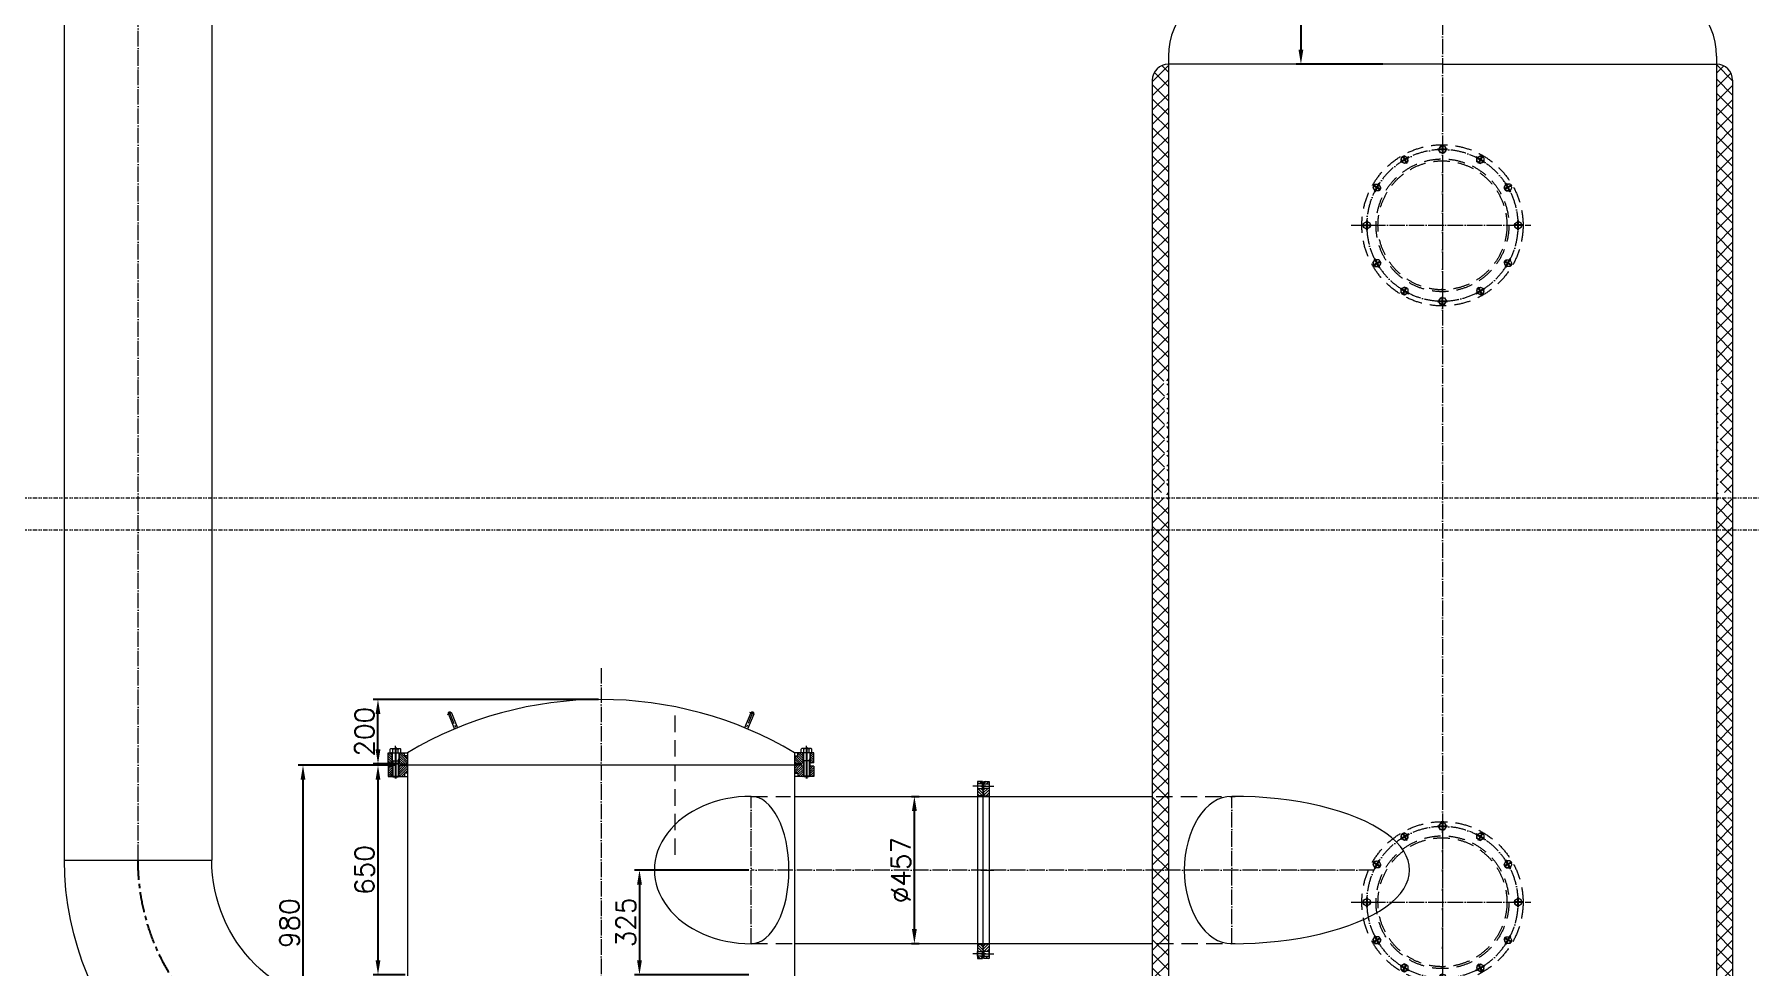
# Model space of a CAD drawing. Header units: millimetres. Extents: x 12181 to 44419, y -180123 to -157321.
# Drawn here: x 29064 to 34384, y -164094 to -161201 of the extents above; entities that cross this region are included whole.
import ezdxf

# ---------------------------------------------------------------- set-up
doc = ezdxf.new("R2010")
doc.units = ezdxf.units.MM
doc.header["$LTSCALE"] = 2
doc.header["$MEASUREMENT"] = 0
for name, pattern in [('ACAD_ISO04W100', [30, 24, -3, 0, -3]), ('CENTER', [50.8, 31.75, -6.35, 6.35, -6.35]), ('CENTER2', [28.575, 19.05, -3.175, 3.175, -3.175]), ('DASHEDX2', [38.1, 25.4, -12.7]), ('DIVIDE2', [15.875, 6.35, -3.175, 0, -3.175, 0, -3.175])]:
    doc.linetypes.add(name, pattern=pattern)
doc.layers.get('0').update_dxf_attribs({"lineweight": 20})
for name, color, linetype, lineweight in [('1', 1, 'Continuous', 9), ('中心线', 1, 'CENTER2', 13), ('中心线层', 1, 'ACAD_ISO04W100', 9), ('剖面线层', 4, 'Continuous', 9), ('尺寸线层', 3, 'Continuous', 13), ('细实线', 8, 'Continuous', 13), ('虚线', 142, 'DASHEDX2', 13)]:
    doc.layers.add(name, color=color, linetype=linetype, lineweight=lineweight)
doc.layers.add('3', color=3, linetype='CENTER')
doc.styles.get("Standard").update_dxf_attribs({"font": 'txt.shx', "bigfont": 'hztxt.shx'})
doc.dimstyles.new('总装图', dxfattribs={"dimscale": 1.5, "dimtxt": 40, "dimasz": 30, "dimexe": 10, "dimexo": 5, "dimgap": 8, "dimtad": 1, "dimdec": 0, "dimtxsty": 'Standard', "dimcen": 2.5, "dimadec": 0, "dimazin": 0, "dimtfac": 1, "dimtdec": 0, "dimtmove": 0, "dimatfit": 3, "dimfxl": 1, "dimarcsym": 0})

# ---------------------------------------------------------------- blocks, each defined once
blk = doc.blocks.new('*D2230')
at = {"layer": 'Defpoints', "color": 0}
for p in [(31287.3, -163794), (30940.7, -164119), (31287.3, -164119)]:
    blk.add_point(p, dxfattribs=at)
at = {"layer": '尺寸线层', "color": 0, "lineweight": -2}
for p, q in [((31279.8, -163794), (30925.7, -163794)), ((30940.7, -163839), (30940.7, -164074)), ((31279.8, -164119), (30925.7, -164119))]:
    blk.add_line(p, q, dxfattribs=at)
at = {"layer": '尺寸线层', "color": 0}
for points in [[(30933.2, -163839), (30948.2, -163839), (30940.7, -163794)], [(30933.2, -164074), (30948.2, -164074), (30940.7, -164119)]]:
    blk.add_solid(points, dxfattribs=at)
at = {"layer": '尺寸线层', "color": 0, "insert": (30898.7, -163956.5), "char_height": 60, "attachment_point": 5, "rotation": 90}
blk.add_mtext('325', dxfattribs=at)
blk = doc.blocks.new('*D2299')
at = {"layer": 'Defpoints', "color": 0}
for p in [(30129.6, -163265), (30821.5, -163265), (30199.5, -163465)]:
    blk.add_point(p, dxfattribs=at)
at = {"layer": '尺寸线层', "color": 0, "lineweight": -2}
for p, q in [((30814, -163265), (30114.6, -163265)), ((30129.6, -163420), (30129.6, -163310)), ((30192, -163465), (30114.6, -163465))]:
    blk.add_line(p, q, dxfattribs=at)
at = {"layer": '尺寸线层', "color": 0}
for points in [[(30122.1, -163310), (30137.1, -163310), (30129.6, -163265)], [(30122.1, -163420), (30137.1, -163420), (30129.6, -163465)]]:
    blk.add_solid(points, dxfattribs=at)
at = {"layer": '尺寸线层', "color": 0, "insert": (30087.6, -163365), "char_height": 60, "attachment_point": 5, "rotation": 90}
blk.add_mtext('200', dxfattribs=at)
blk = doc.blocks.new('*D2303')
at = {"layer": 'Defpoints', "color": 0}
for p in [(30192, -163469), (30129.6, -164119), (30221.5, -164119)]:
    blk.add_point(p, dxfattribs=at)
at = {"layer": '尺寸线层', "color": 0, "lineweight": -2}
for p, q in [((30184.5, -163469), (30114.6, -163469)), ((30129.6, -163514), (30129.6, -164074)), ((30214, -164119), (30114.6, -164119))]:
    blk.add_line(p, q, dxfattribs=at)
at = {"layer": '尺寸线层', "color": 0}
for points in [[(30122.1, -163514), (30137.1, -163514), (30129.6, -163469)], [(30122.1, -164074), (30137.1, -164074), (30129.6, -164119)]]:
    blk.add_solid(points, dxfattribs=at)
at = {"layer": '尺寸线层', "color": 0, "insert": (30087.6, -163794), "char_height": 60, "attachment_point": 5, "rotation": 90}
blk.add_mtext('650', dxfattribs=at)
blk = doc.blocks.new('*U1947', base_point=(-70.7, 734.2))
at = {"color": 7}
for p, q in [((-81.9, 750.7), (-83.2, 748.5)), ((-83.2, 748.5), (-83.2, 719.9)), ((-70.7, 750.7), (-81.9, 750.7)), ((-70.7, 750.7), (-70.7, 717.7)), ((-81.9, 717.7), (-83.2, 719.9)), ((-70.7, 742.4), (-81.9, 742.4)), ((-70.7, 726), (-81.9, 726)), ((-70.7, 717.7), (-81.9, 717.7)), ((-70.7, 744.2), (1.8, 744.2)), ((-70.7, 734.2), (-70.7, 734.2)), ((-70.7, 734.2), (-70.7, 734.2)), ((-70.7, 734.2), (-70.7, 734.2)), ((-70.7, 724.2), (1.8, 724.2)), ((-45.7, 744.2), (-45.7, 724.2)), ((1.8, 744.2), (1.8, 724.2)), ((1.8, 744.2), (4.3, 741.7)), ((4.3, 726.7), (1.8, 724.2)), ((4.3, 741.7), (4.3, 726.7))]:
    blk.add_line(p, q, dxfattribs=at)
for centre, radius, start, end in [((-75.9, 746.6), 7.29, 154.3843, 214.3843), ((-55.9, 734.2), 27.3, 162.412, 197.588), ((-75.9, 721.9), 7.29, 145.6157, 205.6157)]:
    blk.add_arc(centre, radius, start, end, dxfattribs=at)
at = {"layer": '1', "color": 1}
for p, q in [((-45.7, 742.2), (-51.2, 744.2)), ((-45.7, 726.2), (-51.2, 724.2)), ((-45.7, 742.2), (3.8, 742.2)), ((-45.7, 726.2), (3.8, 726.2))]:
    blk.add_line(p, q, dxfattribs=at)
at = {"layer": '3', "color": 3, "ltscale": 2}
blk.add_line((-88.2, 734.2), (9.3, 734.2), dxfattribs=at)
blk = doc.blocks.new('*D2213')
at = {"layer": 'Defpoints', "color": 0}
for p in [(31776.5, -163565.5), (31793.5, -163565.5), (31776.5, -164022.5)]:
    blk.add_point(p, dxfattribs=at)
at = {"layer": '尺寸线层', "color": 0, "lineweight": -2}
for p, q in [((31784, -163565.5), (31808.5, -163565.5)), ((31793.5, -163977.5), (31793.5, -163610.5)), ((31784, -164022.5), (31808.5, -164022.5))]:
    blk.add_line(p, q, dxfattribs=at)
at = {"layer": '尺寸线层', "color": 0}
for points in [[(31786, -163610.5), (31801, -163610.5), (31793.5, -163565.5)], [(31786, -163977.5), (31801, -163977.5), (31793.5, -164022.5)]]:
    blk.add_solid(points, dxfattribs=at)
at = {"layer": '尺寸线层', "color": 0, "insert": (31751.5, -163794), "char_height": 60, "attachment_point": 5, "rotation": 90}
blk.add_mtext('%%c457', dxfattribs=at)
blk = doc.blocks.new('A$C54754582')
at = {"layer": '剖面线层'}
h = blk.add_hatch(dxfattribs=at)
h.set_pattern_fill('ANSI31', color=256, scale=2, style=0)
h.set_pattern_definition([(45, (-468.4355, -341.444), (-4.49013, 4.49013), [])])
h.paths.add_polyline_path([(237, 16.5), (235.5, 18), (230, 18), (230, 0), (253, 0), (253, 16), (251, 18), (247.4, 18), (245.5, 18), (244, 16.5), (242.5, 18), (238.5, 18)])
h.paths.add_polyline_path([(275, 16), (267, 16), (267, 0), (275, 0)])
h.paths.add_polyline_path([(-237, 16.5), (-238.5, 18), (-242.5, 18), (-244, 16.5), (-245.5, 18), (-251, 18), (-253, 16), (-253, 0), (-230, 0), (-230, 18), (-233.6, 18), (-235.5, 18)])
h.paths.add_polyline_path([(-267, 16), (-275, 16), (-275, 0), (-267, 0)])
for p, q in [((-260, 0), (260, 0)), ((-253, 16), (-251, 18)), ((-245.5, 18), (-244, 18)), ((-245.5, 18), (-244, 16.5)), ((-244, 18), (-242.5, 18)), ((-244, 16.5), (-242.5, 18)), ((-238.5, 18), (-237, 18)), ((-238.5, 18), (-237, 16.5)), ((-237, 18), (-235.5, 18)), ((-237, 16.5), (-235.5, 18)), ((247.4, 18), (-233.6, 18)), ((237, 18), (235.5, 18)), ((237, 16.5), (235.5, 18)), ((238.5, 18), (237, 18)), ((238.5, 18), (237, 16.5)), ((244, 18), (242.5, 18)), ((244, 16.5), (242.5, 18)), ((245.5, 18), (244, 18)), ((245.5, 18), (244, 16.5)), ((251, 18), (247.4, 18)), ((253, 16), (251, 18))]:
    blk.add_line(p, q)
for points in [[(-253, 16), (-275, 16), (-275, 0), (275, 0), (275, 16), (253, 16)], [(-230, 18), (-251, 18)], [(247.4, 18), (251, 18)]]:
    blk.add_lwpolyline(points)
for points in [[(-267, 0), (-253, 0), (-253, 16), (-267, 16)], [(-230, 0), (230, 0), (230, 18), (-230, 18)], [(267, 0), (253, 0), (253, 16), (267, 16)]]:
    blk.add_lwpolyline(points, close=True)
at = {"layer": '中心线层'}
for p, q in [((-260, 26), (-260, -14.4)), ((0, 26), (0, -14.4)), ((260, 26), (260, -14.4))]:
    blk.add_line(p, q, dxfattribs=at)
blk = doc.blocks.new('*D2217')
at = {"layer": 'Defpoints', "color": 0}
for p in [(33253.7, -160494), (32992.5, -161294), (33253.7, -161294)]:
    blk.add_point(p, dxfattribs=at)
at = {"layer": '尺寸线层', "color": 0, "lineweight": -2}
for p, q in [((33246.2, -160494), (32977.5, -160494)), ((32992.5, -160539), (32992.5, -161249)), ((33246.2, -161294), (32977.5, -161294))]:
    blk.add_line(p, q, dxfattribs=at)
at = {"layer": '尺寸线层', "color": 0}
for points in [[(32985, -160539), (33000, -160539), (32992.5, -160494)], [(32985, -161249), (33000, -161249), (32992.5, -161294)]]:
    blk.add_solid(points, dxfattribs=at)
at = {"layer": '尺寸线层', "color": 0, "insert": (32950.5, -160894), "char_height": 60, "attachment_point": 5, "rotation": 90}
blk.add_mtext('800', dxfattribs=at)
blk = doc.blocks.new('*U1396', base_point=(600, 295.1))
at = {"color": 7}
for p, q in [((589.5, 301.1), (600, 307.2)), ((589.5, 301.1), (589.5, 289)), ((589.5, 289), (600, 282.9)), ((610.5, 301.1), (600, 307.2)), ((610.5, 289), (600, 282.9)), ((610.5, 301.1), (610.5, 289))]:
    blk.add_line(p, q, dxfattribs=at)
blk.add_circle((600, 295.1), 10.5, dxfattribs=at)
at = {"layer": '3', "color": 3}
for p, q in [((586.5, 295.1), (613.5, 295.1)), ((600, 310.2), (600, 279.9))]:
    blk.add_line(p, q, dxfattribs=at)
blk = doc.blocks.new('A$C630E34C9')
for radius in [250, 206, 200]:
    blk.add_circle((0, 0), radius)
at = {"layer": '中心线层'}
for p, q in [((0, 271.8), (0, -284.5)), ((-282.9, 0), (-245.5, 0)), ((-224.5, 0), (274.3, 0))]:
    blk.add_line(p, q, dxfattribs=at)
blk.add_arc((0, 0), 235, 182.9145, 177.0855, dxfattribs=at)
for p, rotation in [((-117.5, 203.5), 300.0000000000624), ((0, 235), 270), ((117.5, 203.5), 239.9999999999376), ((-203.5, 117.5), 329.9999999999897), ((203.5, 117.5), 210.0000000000103), ((235, 0), 180), ((-203.5, -117.5), 30.00000000001032), ((203.5, -117.5), 149.9999999999897), ((-117.5, -203.5), 59.99999999993758), ((117.5, -203.5), 120.0000000000624), ((0, -235), 90)]:
    blk.add_blockref('*U1396', p, dxfattribs=dict(rotation=rotation))
blk.add_blockref('*U1396', (-235, 0))
blk = doc.blocks.new('*U2314', base_point=(460, 420))
at = {"color": 7}
for p, q in [((917.5, 1334.5), (917.5, 877.5)), ((3, 420), (460, 420))]:
    blk.add_line(p, q, dxfattribs=at)
for radius in [914.5, 457.5]:
    blk.add_arc((917.5, 420), radius, 90, 180, dxfattribs=at)
at = {"layer": '3', "color": 3}
blk.add_arc((917.5, 420), 686, 90, 180, dxfattribs=at)
blk = doc.blocks.new('*D2315')
at = {"layer": 'Defpoints', "color": 0}
for p in [(29897, -163469), (30126.9, -163469), (30141, -164449)]:
    blk.add_point(p, dxfattribs=at)
at = {"layer": '尺寸线层', "color": 0, "lineweight": -2}
for p, q in [((30119.4, -163469), (29882, -163469)), ((29897, -164404), (29897, -163514)), ((30133.5, -164449), (29882, -164449))]:
    blk.add_line(p, q, dxfattribs=at)
at = {"layer": '尺寸线层', "color": 0}
for points in [[(29889.5, -163514), (29904.5, -163514), (29897, -163469)], [(29889.5, -164404), (29904.5, -164404), (29897, -164449)]]:
    blk.add_solid(points, dxfattribs=at)
at = {"layer": '尺寸线层', "color": 0, "insert": (29855, -163959), "char_height": 60, "attachment_point": 5, "rotation": 90}
blk.add_mtext('980', dxfattribs=at)

msp = doc.modelspace()

# ---------------------------------------------------------------- hatches: boundary and pattern name
at = {"layer": '剖面线层'}
h = msp.add_hatch(dxfattribs=at)
h.set_pattern_fill('ANSI37', color=256, scale=250, style=0)
h.paths.add_polyline_path([(32581.5, -161294, 0.414214), (32531.5, -161344), (32531.5, -162318.9), (32567.1, -162318.9), (32567.1, -162270.9), (32576.1, -162270.9), (32576.1, -162638.9), (32581.5, -162638.9)])
h.paths.add_polyline_path([(32569.7, -162318.9), (32531.5, -162318.9), (32531.5, -162622.9), (32569.7, -162622.9)], flags=17)
h.paths.add_polyline_path([(32581.5, -162638.9), (32576.1, -162638.9), (32576.1, -162670.9), (32567.1, -162670.9), (32567.1, -162638.9), (32531.5, -162638.9), (32531.5, -162738.9), (32581.5, -162738.9)])
h.paths.add_polyline_path([(32581.5, -162738.9), (32531.5, -162738.9), (32531.5, -163794), (32581.5, -163794)])
h.paths.add_polyline_path([(34331.5, -161344, 0.414214), (34281.5, -161294), (34281.5, -162638.9), (34286.9, -162638.9), (34286.9, -162270.9), (34295.9, -162270.9), (34295.9, -162318.9), (34331.5, -162318.9)])
h.paths.add_polyline_path([(34331.5, -162318.9), (34293.3, -162318.9), (34293.3, -162622.9), (34331.5, -162622.9)], flags=17)
h.paths.add_polyline_path([(34331.5, -162638.9), (34295.9, -162638.9), (34295.9, -162670.9), (34286.9, -162670.9), (34286.9, -162638.9), (34281.5, -162638.9), (34281.5, -162738.9), (34331.5, -162738.9)])
h.paths.add_polyline_path([(34331.5, -162738.9), (34281.5, -162738.9), (34281.5, -164614), (34331.5, -164564)])
h.paths.add_polyline_path([(34303.7, -164867.5, 0.198912), (34331.5, -164800.3), (34331.5, -164724), (34281.5, -164674), (34281.5, -164794), (34281.5, -164797.8), (34281.5, -164800.3, -0.198912), (34268.3, -164832.1), (33593.5, -165507), (33643.5, -165507, 0.198912), (33678.8, -165492.4)])
h.paths.add_polyline_path([(32594.7, -164832.1, -0.198912), (32581.5, -164800.3), (32581.5, -164794), (32581.5, -163794), (32531.5, -163794), (32531.5, -164800.3, 0.198912), (32559.3, -164867.5), (33184.2, -165492.4, 0.198912), (33219.6, -165507), (33269.6, -165507)])
at = {"layer": '细实线'}
h = msp.add_hatch(dxfattribs=at)
h.set_pattern_fill('ANSI31', color=256, scale=40, style=0)
h.set_pattern_definition([(315, (58094.566, -315492.681), (-3.5355339, -3.5355339), [])])
h.paths.add_polyline_path([(31481.5, -163462), (31470.5, -163462), (31470.5, -163430), (31475.5, -163430), (31481.5, -163430)])
h.paths.add_polyline_path([(31447.5, -163462), (31446.5, -163462), (31443.5, -163465), (31421.5, -163465), (31421.5, -163445.7), (31431.5, -163440), (31431.5, -163430), (31447.5, -163430)])
h.paths.add_polyline_path([(30221.5, -163445.7), (30221.5, -163465), (30199.5, -163465), (30196.5, -163462), (30195.5, -163462), (30195.5, -163430), (30211.5, -163430), (30211.5, -163440)])
h.paths.add_polyline_path([(30172.5, -163462), (30161.5, -163462), (30161.5, -163430), (30172.5, -163430)])
h = msp.add_hatch(dxfattribs=at)
h.set_pattern_fill('ANSI31', color=256, scale=40, angle=90, style=0)
h.set_pattern_definition([(225, (58094.566, -315492.681), (-3.5355339, 3.5355339), [])])
h.paths.add_polyline_path([(31449, -163502.5), (31450.5, -163504), (31431.5, -163504), (31431.5, -163494), (31421.5, -163488.2), (31421.5, -163469), (31443.5, -163469), (31446.5, -163472), (31449, -163472)])
h.paths.add_polyline_path([(31481.5, -163504), (31467.5, -163504), (31469, -163502.5), (31469, -163472), (31481.5, -163472)])
h.paths.add_polyline_path([(30221.5, -163488.2), (30211.5, -163494), (30211.5, -163504), (30192.5, -163504), (30194, -163502.5), (30194, -163472), (30196.5, -163472), (30199.5, -163469), (30221.5, -163469)])
h.paths.add_polyline_path([(30174, -163502.5), (30175.5, -163504), (30161.5, -163504), (30161.5, -163472), (30174, -163472)])
h = msp.add_hatch(dxfattribs=at)
h.set_pattern_fill('ANSI37', color=256, scale=15, angle=90, style=0)
h.set_pattern_definition([(225, (58094.5661, -315492.6811), (-1.325825215, 1.325825215), []), (135, (58094.5661, -315492.6811), (1.325825215, 1.325825215), [])])
h.paths.add_polyline_path([(30221.5, -163467), (30221.5, -163469), (30199.5, -163469), (30199.5, -163465), (30221.5, -163465)])
h.paths.add_polyline_path([(31443.5, -163469), (31421.5, -163469), (31421.5, -163467), (31421.5, -163465), (31443.5, -163465)])

# ---------------------------------------------------------------- linework, layer by layer
for p, q in [((29157, -163763), (29157, -160494)), ((29614, -160494), (29614, -163763)), ((32581.5, -161269), (32581.5, -164794)), ((34281.5, -161269), (34281.5, -164794)), ((33431.5, -161294), (32581.5, -161294)), ((32581.5, -161294), (32581.5, -161294)), ((33431.5, -161294), (34281.5, -161294)), ((32531.5, -161344), (32531.5, -164800.3)), ((34331.5, -161344), (34331.5, -164564)), ((30347.8, -163310.4), (30366.9, -163356.6)), ((30357.1, -163306.5), (30376.1, -163352.8)), ((31286, -163306.5), (31266.9, -163352.8)), ((31295.2, -163310.4), (31276.1, -163356.6)), ((30161.5, -163430), (30174, -163430)), ((30161.5, -163462), (30161.5, -163430)), ((30172.5, -163430), (30172.5, -163462)), ((30194, -163430), (30221.5, -163430)), ((30195.5, -163430), (30195.5, -163462)), ((30211.5, -163440), (30211.5, -163430)), ((30221.5, -163440), (30211.5, -163440)), ((30211.5, -163440), (30221.5, -163445.7)), ((30221.5, -163430), (30221.5, -163467)), ((31449, -163430), (31421.5, -163430)), ((31421.5, -163430), (31421.5, -163467)), ((31421.5, -163440), (31431.5, -163440)), ((31431.5, -163440), (31421.5, -163445.7)), ((31431.5, -163440), (31431.5, -163430)), ((31447.5, -163430), (31447.5, -163462)), ((31481.5, -163430), (31469, -163430)), ((31470.5, -163430), (31470.5, -163462)), ((31481.5, -163462), (31481.5, -163430)), ((30161.5, -163462), (30174, -163462)), ((30161.5, -163472), (30174, -163472)), ((30161.5, -163472), (30161.5, -163504)), ((30161.5, -163504), (30175.5, -163504)), ((30192.5, -163504), (30221.5, -163504)), ((30194, -163462), (30196.5, -163462)), ((30194, -163472), (30196.5, -163472)), ((30199.5, -163465), (30196.5, -163462)), ((30199.5, -163469), (30196.5, -163472)), ((30199.5, -163465), (30199.5, -163469)), ((30199.5, -163465), (30221.5, -163465)), ((30199.5, -163469), (30221.5, -163469)), ((30211.5, -163494), (30221.5, -163488.2)), ((30221.5, -163494), (30211.5, -163494)), ((30211.5, -163494), (30211.5, -163504)), ((30221.5, -163467), (30221.5, -163469)), ((31421.5, -163469), (30221.5, -163469)), ((30221.5, -163469), (30221.5, -166319)), ((31443.5, -163465), (31421.5, -163465)), ((31421.5, -163467), (31421.5, -163469)), ((31421.5, -163469), (31421.5, -166319)), ((31443.5, -163469), (31421.5, -163469)), ((31431.5, -163494), (31421.5, -163488.2)), ((31421.5, -163494), (31431.5, -163494)), ((31450.5, -163504), (31421.5, -163504)), ((31431.5, -163494), (31431.5, -163504)), ((31443.5, -163465), (31446.5, -163462)), ((31443.5, -163465), (31443.5, -163469)), ((31443.5, -163469), (31446.5, -163472)), ((31449, -163462), (31446.5, -163462)), ((31449, -163472), (31446.5, -163472)), ((31481.5, -163504), (31467.5, -163504)), ((31481.5, -163462), (31469, -163462)), ((31481.5, -163472), (31469, -163472)), ((31481.5, -163472), (31481.5, -163504)), ((31421.5, -163565.5), (32531.5, -163565.5)), ((31421.5, -164022.5), (32531.5, -164022.5))]:
    msp.add_line(p, q)
for centre, radius, start, end in [((32581.5, -161344), 50, 90, 180), ((34281.5, -161344), 50, 0, 90), ((30821.5, -164438.4), 1173.4, 59.2475, 120.7525), ((30352.4, -163308.5), 5, 22.4278, 202.4278), ((31290.6, -163308.5), 5, 337.5722, 157.5722)]:
    msp.add_arc(centre, radius, start, end)
for centre, major_axis, ratio, start_param, end_param in [((33431.5, -161269), (-850, 0), 0.5, 3.141593, 6.283185), ((31287.3, -163794), (-300.3, 0), 0.760966, 4.712389, 7.853982), ((31287.3, -163794), (0, 228.5), 0.512606, 3.141593, 6.283185), ((32777.9, -163794), (0, -228.5), 0.644031, 3.141593, 6.283185), ((32777.9, -163794), (551.8, 0), 0.414128, 4.712389, 7.853982)]:
    msp.add_ellipse(centre, major_axis=major_axis, ratio=ratio, start_param=start_param, end_param=end_param)
at = {"layer": '中心线'}
for p, q in [((30345.7, -163311.3), (30360.1, -163305.3)), ((30350.5, -163303.8), (30371.5, -163354.7)), ((31292.5, -163303.8), (31271.5, -163354.7)), ((31297.4, -163311.3), (31283, -163305.3))]:
    msp.add_line(p, q, dxfattribs=at)
at = {"layer": '中心线层'}
for p, q in [((29385.5, -163763), (29385.5, -160494)), ((33431.5, -160494), (33431.5, -166304)), ((30821.5, -163167.5), (30821.5, -167064)), ((30184, -163417.5), (30184, -163408.4)), ((31459, -163417.5), (31459, -163408.4)), ((31287.3, -164022.5), (31287.3, -163565.5)), ((32777.9, -164022.5), (32777.9, -163565.5)), ((33219.7, -163794), (31287.3, -163794))]:
    msp.add_line(p, q, dxfattribs=at)
at = {"layer": '细实线', "linetype": 'DIVIDE2'}
for p, q in [((15193.1, -162638.9), (35271.2, -162638.9)), ((15193.1, -162738.9), (35275.6, -162738.9))]:
    msp.add_line(p, q, dxfattribs=at)
at = {"layer": '虚线'}
for p, q in [((31050, -163315.1), (31050, -163763)), ((31287.3, -163565.5), (31409.1, -163565.5)), ((32543.3, -163565.5), (32788.5, -163565.5)), ((31287.3, -164022.5), (31415.6, -164022.5)), ((32545.9, -164022.5), (32788.5, -164022.5))]:
    msp.add_line(p, q, dxfattribs=at)

# ---------------------------------------------------------------- block references
at = {"xscale": -1}
for name, p, rotation in [('*U1947', (30184, -163430), 90), ('A$C54754582', (32025.1, -163794), 90), ('*U2314', (29614, -163763), 180)]:
    msp.add_blockref(name, p, dxfattribs=dict(at, rotation=rotation))
at = {"rotation": 270}
for name, p in [('*U1947', (31459, -163430)), ('A$C54754582', (31989.1, -163794))]:
    msp.add_blockref(name, p, dxfattribs=at)
at = {"layer": '虚线'}
for p in [(33431.5, -161794), (33431.5, -163894)]:
    msp.add_blockref('A$C630E34C9', p, dxfattribs=at)

# ---------------------------------------------------------------- dimensions: what is measured, and where the dimension line sits
at = {"layer": '尺寸线层'}
for base, p1, p2, picture, middle in [((32992.5, -161294), (33253.7, -160494), (33253.7, -161294), '*D2217', (32950.5, -160894)), ((30129.6, -163265), (30199.5, -163465), (30821.5, -163265), '*D2299', (30087.6, -163365)), ((29897, -163469), (30141, -164449), (30126.9, -163469), '*D2315', (29855, -163959)), ((30129.6, -164119), (30192, -163469), (30221.5, -164119), '*D2303', (30087.6, -163794)), ((30940.7, -164119), (31287.3, -163794), (31287.3, -164119), '*D2230', (30898.7, -163956.5))]:
    dim = msp.add_linear_dim(base=base, p1=p1, p2=p2, angle=90, dimstyle='总装图', dxfattribs=at)
    dim.commit()
    dim.dimension.update_dxf_attribs({"geometry": picture, "text_midpoint": middle})
dim = msp.add_linear_dim(base=(31793.5, -163565.5), p1=(31776.5, -164022.5), p2=(31776.5, -163565.5), angle=90, text='%%c457', dimstyle='总装图', dxfattribs=at)
dim.commit()
dim.dimension.update_dxf_attribs({"geometry": '*D2213', "text_midpoint": (31751.5, -163794)})

doc.saveas('drawing.dxf')
